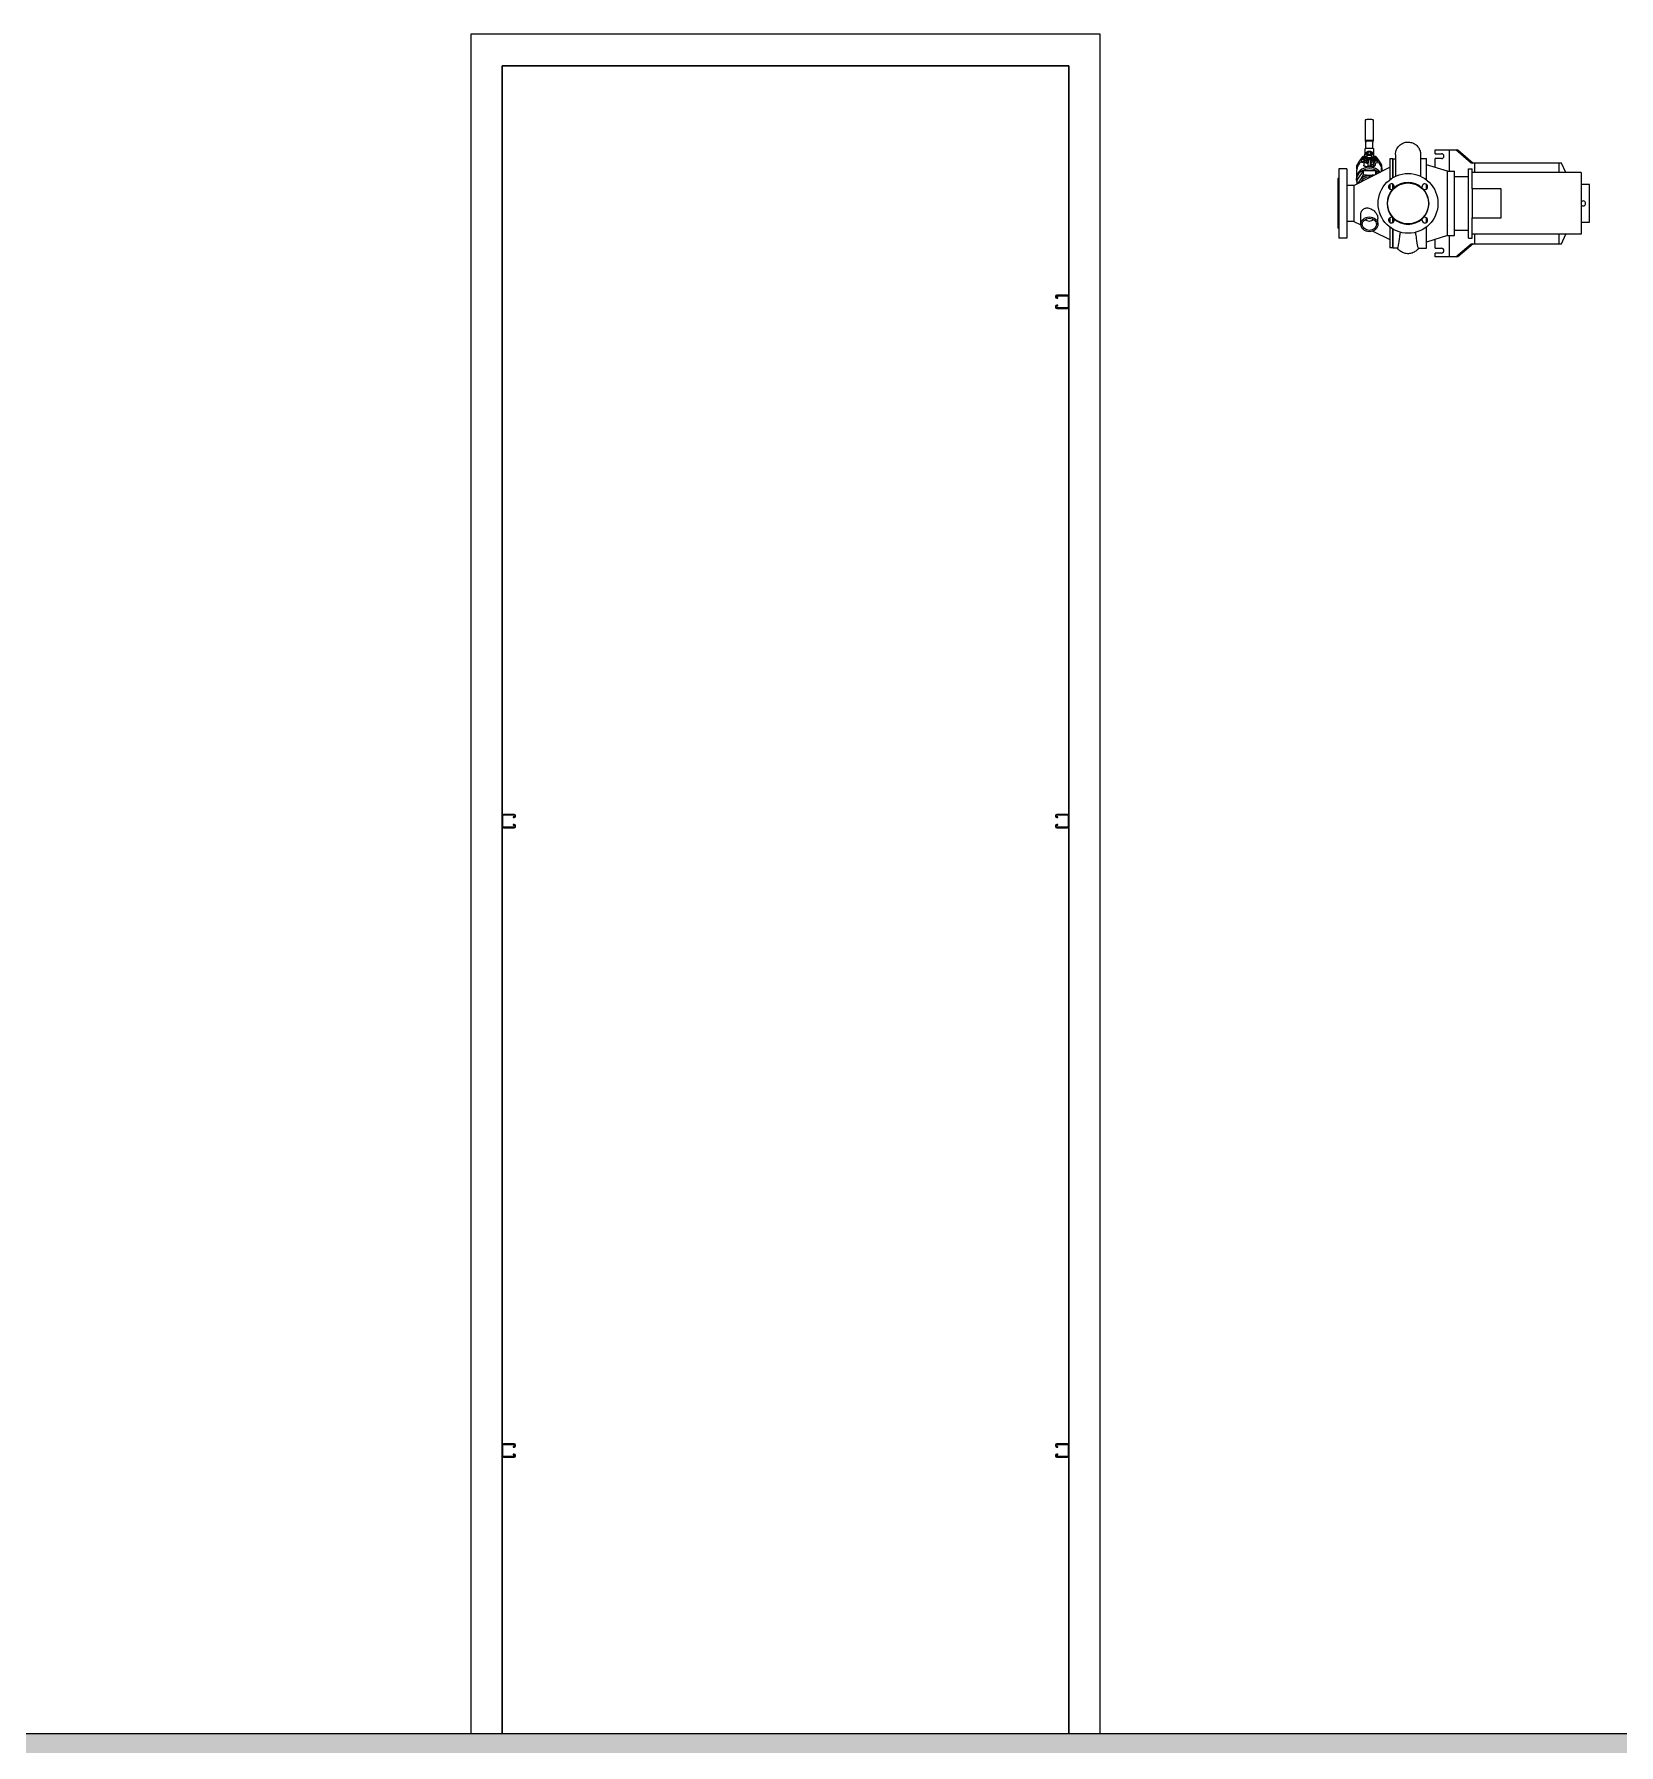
# Model space of a CAD drawing. Header units: millimetres. Extents: x 0 to 118900, y 0 to 84100.
# Drawn here: x 89310 to 99376, y 47801 to 58671 of the extents above; entities that cross this region are included whole.
import ezdxf

# ---------------------------------------------------------------- set-up
doc = ezdxf.new("R2010")
doc.units = ezdxf.units.MM
doc.header["$LTSCALE"] = 100
doc.layers.add('Hatch', color=7, linetype='Continuous', lineweight=18)
doc.layers.add('Visible', color=7, linetype='Continuous', lineweight=25)

msp = doc.modelspace()

# ---------------------------------------------------------------- hatches: boundary and pattern name
at = {"layer": 'Hatch'}
h = msp.add_hatch(dxfattribs=at)
h.set_pattern_fill('AR-CONC', color=256, scale=53.832768, angle=45, style=0)
h.set_pattern_definition([(95, (0, 0), (296.9157, 249.1419), [40.3746, -444.1203]), (40, (0, 0), (-339.1422, 233.5094), [32.2997, -355.2963]), (145.45144, (24.74, 20.76), (-42.2265, 482.6513), [34.3131, -377.4442]), (91.1842, (-76.13, 76.13), (469.2567, 343.2451), [60.562, -666.1805]), (141.63564, (-37, 104.73), (-15.0194, 726.5872), [51.4697, -566.1666]), (36.18416, (-76.13, 76.13), (-15.0194, 726.5872), [48.4495, -532.9444]), (66, (-19.03, 95.16), (380.4747, 73.9568), [40.3746, -444.1203]), (11, (-19.03, 95.16), (-183.4129, 368.6513), [32.2997, -355.2963]), (116.45144, (12.67, 101.33), (197.0618, 442.6081), [34.3131, -377.4442]), (82.5, (0, 0), (-122.08905, 131.34647), [0, -350.98965, 0, -360.67955, 0, -356.6421]), (52.5, (0, 0), (-49.99608, 250.27363), [0, -205.64117, 0, -342.91473, 0, -135.92774]), (12.5, (-84.89, -84.89), (211.78789, 194.61663), [0, -134.5819, 0, -419.8956, 0, -557.16915]), (2.5, (-122.95, -122.95), (183.88734, 260.0983), [0, -174.9565, 0, -278.85374, 0, -395.67085])])
edge = h.paths.add_edge_path()
edge.add_line((84015.67, 47671.08), (84487.77, 47671.08))
edge.add_line((84487.77, 47671.08), (84515.41, 47671.08))
edge.add_line((84515.41, 47671.08), (84570.08, 47671.08))
edge.add_line((84570.08, 47671.08), (103594.45, 47671.08))
edge.add_line((103594.45, 47671.08), (103676.75, 47671.08))
edge.add_line((103676.75, 47671.08), (104148.85, 47671.08))
edge.add_ellipse((124332.26, 60471.08), major_axis=(-12800, 20183.41), ratio=1, start_angle=89.434012, end_angle=90, ccw=False)
edge.add_line((104023.4, 47871.08), (84141.13, 47871.08))
edge.add_ellipse((63832.26, 60471.08), major_axis=(20308.87, -12600), ratio=1, start_angle=359.434012, end_angle=360, ccw=False)

# ---------------------------------------------------------------- linework, layer by layer
at = {"layer": 'Visible'}
for p, q in [((96082.26, 58671.08), (92082.26, 58671.08)), ((92082.26, 58671.08), (92082.26, 47871.08)), ((96082.26, 47871.08), (96082.26, 58671.08)), ((92282.26, 58471.08), (95882.26, 58471.08)), ((92282.26, 47871.08), (92282.26, 58471.08)), ((92282.26, 58471.08), (92282.26, 47871.08)), ((95882.26, 58471.08), (92282.26, 58471.08)), ((95882.26, 58471.08), (95882.26, 47871.08)), ((95882.26, 47871.08), (95882.26, 58471.08)), ((97766.23, 57994.58), (97766.23, 58126.1)), ((97816.23, 58126.1), (97816.23, 57994.58)), ((97765.23, 57916.25), (97765.23, 57945.23)), ((97766.23, 57989.38), (97766.23, 57994.58)), ((97768.23, 57946.01), (97814.23, 57946.01)), ((97769.23, 57997.17), (97813.23, 57997.17)), ((97769.23, 57994.58), (97813.23, 57994.58)), ((97769.23, 57992.58), (97769.23, 57994.58)), ((97769.23, 57992.58), (97769.23, 57985.29)), ((97769.23, 57946.01), (97769.23, 57985.29)), ((97813.23, 57992.58), (97813.23, 57994.58)), ((97813.23, 57992.58), (97813.23, 57985.29)), ((97813.23, 57946.01), (97813.23, 57985.29)), ((97816.23, 57989.38), (97816.23, 57994.58)), ((97817.23, 57945.23), (97817.23, 57916.25)), ((97711.56, 57815.46), (97711.56, 57836.13)), ((97759.23, 57881.81), (97739.11, 57881.81)), ((97739.11, 57881.81), (97739.11, 57873.81)), ((97756.65, 57873.81), (97739.11, 57873.81)), ((97739.11, 57873.81), (97739.11, 57864.18)), ((97739.11, 57864.18), (97755.23, 57861.45)), ((97742.03, 57858.24), (97742.03, 57863.69)), ((97751.4, 57881.81), (97751.4, 57895.89)), ((97755.23, 57868.81), (97755.23, 57838.88)), ((97763.23, 57891.33), (97759.23, 57890.17)), ((97759.23, 57890.17), (97759.23, 57871.7)), ((97759.23, 57863.04), (97759.23, 57871.7)), ((97759.23, 57871.7), (97782.01, 57865.12)), ((97759.23, 57863.04), (97783.23, 57856.11)), ((97763.23, 57889.59), (97763.23, 57896.52)), ((97763.52, 57898.38), (97763.52, 57911.99)), ((97765.23, 57916.25), (97765.23, 57914.24)), ((97769.23, 57877.86), (97769.23, 57880.93)), ((97783.23, 57869.59), (97769.23, 57877.86)), ((97769.23, 57877.86), (97769.23, 57872.66)), ((97783.23, 57864.4), (97769.23, 57872.66)), ((97777.38, 57886.38), (97777.38, 57899.99)), ((97781.23, 57920.47), (97781.23, 57910.68)), ((97783.23, 57869.59), (97783.23, 57853.2)), ((97783.23, 57832.42), (97783.23, 57853.2)), ((97799.23, 57832.42), (97783.23, 57832.42)), ((97813.23, 57877.86), (97799.23, 57869.59)), ((97813.23, 57872.66), (97799.23, 57864.4)), ((97799.23, 57853.2), (97799.23, 57869.59)), ((97799.23, 57856.11), (97823.23, 57863.04)), ((97799.23, 57832.42), (97799.23, 57853.2)), ((97800.46, 57865.12), (97823.23, 57871.7)), ((97801.23, 57910.68), (97801.23, 57920.47)), ((97801.23, 57851.52), (97801.23, 57842.75)), ((97817.23, 57842.75), (97801.23, 57842.75)), ((97801.23, 57842.75), (97801.23, 57833.12)), ((97817.23, 57833.12), (97801.23, 57833.12)), ((97805.09, 57886.38), (97805.09, 57899.99)), ((97813.23, 57877.86), (97813.23, 57880.93)), ((97813.23, 57877.86), (97813.23, 57872.66)), ((97816.75, 57895.52), (97819.15, 57895.42)), ((97817.23, 57916.25), (97817.23, 57914.24)), ((97817.23, 57856.36), (97817.23, 57842.75)), ((97817.23, 57842.75), (97817.23, 57833.12)), ((97818.36, 57897.59), (97819.15, 57897.62)), ((97818.95, 57898.38), (97818.95, 57911.99)), ((97819.15, 57897.62), (97819.15, 57895.42)), ((97819.15, 57895.42), (97819.15, 57888.5)), ((97823.23, 57890.17), (97819.15, 57891.35)), ((97823.23, 57871.7), (97823.23, 57890.17)), ((97829.23, 57880.22), (97823.23, 57880.22)), ((97823.23, 57863.04), (97823.23, 57871.7)), ((97843.3, 57872.81), (97826.33, 57872.81)), ((97826.33, 57852.29), (97826.33, 57864.81)), ((97843.3, 57864.81), (97826.33, 57864.81)), ((97826.33, 57852.29), (97843.3, 57855.69)), ((97827.23, 57852.47), (97827.23, 57838.88)), ((97831.07, 57880.15), (97831.07, 57895.89)), ((97840.43, 57872.81), (97840.43, 57874.62)), ((97843.3, 57872.81), (97843.3, 57864.81)), ((97843.3, 57855.69), (97843.3, 57864.81)), ((97870.91, 57822.28), (97870.91, 57836.13)), ((97921.23, 57878.91), (97921.23, 57746.39)), ((97941.23, 57878.91), (97921.23, 57878.91)), ((97941.23, 57759.87), (97941.23, 57878.91)), ((97941.23, 57878.91), (97957.23, 57878.91)), ((97941.23, 57878.91), (97941.23, 57759.87)), ((97957.23, 57905.7), (97957.23, 57768.24)), ((98117.23, 57905.71), (98117.23, 57768.24)), ((98117.23, 57880.91), (98154.23, 57880.91)), ((98154.23, 57745.61), (98154.23, 57880.91)), ((98286.73, 57799.91), (98154.23, 57841.23)), ((98209.73, 57911.41), (98209.73, 57935.91)), ((98209.73, 57935.91), (98300.4, 57935.91)), ((98209.73, 57911.41), (98249.73, 57911.41)), ((98249.73, 57880.41), (98209.73, 57880.41)), ((98209.73, 57823.93), (98209.73, 57880.41)), ((98300.4, 57935.91), (98339.66, 57935.91)), ((98300.4, 57799.91), (98300.4, 57935.91)), ((98437.81, 57851.91), (98339.66, 57935.91)), ((98339.66, 57935.91), (98353.52, 57935.91)), ((98353.52, 57935.91), (98451.67, 57851.91)), ((98460.91, 57851.91), (98437.81, 57851.91)), ((98460.91, 57791.91), (98460.91, 57851.91)), ((98997.55, 57851.91), (98460.91, 57851.91)), ((98997.55, 57791.91), (98997.55, 57851.91)), ((99012.11, 57851.91), (98997.55, 57851.91)), ((99039.41, 57791.91), (99012.11, 57851.91)), ((97591.23, 57753.91), (97591.23, 57437.91)), ((97597.23, 57753.91), (97591.23, 57753.91)), ((97597.23, 57815.91), (97597.23, 57375.91)), ((97647.23, 57815.91), (97597.23, 57815.91)), ((97647.23, 57815.91), (97647.23, 57375.91)), ((97693.23, 57710.21), (97921.23, 57825.91)), ((97709.23, 57743.91), (97709.23, 57755.01)), ((97711.23, 57770.6), (97711.23, 57809.21)), ((97751.4, 57803.67), (97711.56, 57743.91)), ((97711.56, 57743.91), (97711.56, 57719.51)), ((97831.07, 57803.67), (97751.4, 57803.67)), ((97751.4, 57803.67), (97751.4, 57776.75)), ((97842.78, 57786.1), (97831.07, 57803.67)), ((97831.07, 57803.67), (97831.07, 57780.16)), ((97867.44, 57798.61), (97867.44, 57822.28)), ((97867.44, 57822.28), (97871.23, 57822.28)), ((97871.23, 57822.28), (97871.23, 57800.54)), ((98286.73, 57391.91), (98286.73, 57799.91)), ((98286.73, 57799.91), (98331.73, 57799.91)), ((98331.73, 57391.91), (98331.73, 57799.91)), ((98331.73, 57766.91), (98421.73, 57766.91)), ((98421.73, 57375.91), (98421.73, 57815.91)), ((98421.73, 57815.91), (98443.73, 57815.91)), ((98443.73, 57687.91), (98443.73, 57815.91)), ((99137.73, 57791.91), (98443.73, 57791.91)), ((99137.73, 57791.91), (99137.73, 57758.51)), ((99137.73, 57758.51), (99137.73, 57740.16)), ((99137.73, 57740.16), (99137.73, 57451.66)), ((97693.23, 57710.21), (97647.23, 57710.21)), ((97693.23, 57710.21), (97693.23, 57481.61)), ((97921.23, 57716.99), (97921.23, 57686.97)), ((97941.23, 57687.05), (97941.23, 57716.9)), ((97941.23, 57716.9), (97941.23, 57687.05)), ((98154.23, 57687.68), (98154.23, 57716.28)), ((98627.73, 57687.91), (98443.73, 57687.91)), ((98443.73, 57687.91), (98443.73, 57503.91)), ((98627.73, 57503.91), (98627.73, 57687.91)), ((99189.73, 57715.91), (99137.73, 57715.91)), ((99189.73, 57475.91), (99189.73, 57715.91)), ((97737.23, 57462.91), (97737.23, 57527.6)), ((97921.23, 57504.86), (97921.23, 57474.83)), ((97941.23, 57474.92), (97941.23, 57504.77)), ((97941.23, 57504.77), (97941.23, 57474.92)), ((98154.23, 57475.55), (98154.23, 57504.14)), ((98443.73, 57375.91), (98443.73, 57503.91)), ((98443.73, 57503.91), (98627.73, 57503.91)), ((97597.23, 57437.91), (97591.23, 57437.91)), ((97693.23, 57481.61), (97647.23, 57481.61)), ((97693.23, 57481.61), (97737.4, 57459.2)), ((97813.8, 57420.43), (97921.23, 57365.91)), ((97845.23, 57462.91), (97845.23, 57500.19)), ((97921.23, 57445.43), (97921.23, 57312.91)), ((97941.23, 57312.91), (97941.23, 57431.95)), ((97941.23, 57431.95), (97941.23, 57312.91)), ((98154.23, 57310.91), (98154.23, 57446.21)), ((98331.73, 57424.91), (98421.73, 57424.91)), ((99137.73, 57399.91), (98443.73, 57399.91)), ((98460.91, 57339.91), (98460.91, 57399.91)), ((98997.55, 57339.91), (98997.55, 57399.91)), ((99012.11, 57339.91), (99039.41, 57399.91)), ((99137.73, 57475.91), (99189.73, 57475.91)), ((99137.73, 57451.66), (99137.73, 57433.31)), ((99137.73, 57433.31), (99137.73, 57399.91)), ((97647.23, 57375.91), (97597.23, 57375.91)), ((97941.23, 57312.91), (97921.23, 57312.91)), ((97941.23, 57312.91), (97957.23, 57312.91)), ((97957.23, 57312.91), (97970.53, 57312.74)), ((98102.81, 57311.09), (98117.23, 57310.91)), ((98117.23, 57310.91), (98154.23, 57310.91)), ((98286.73, 57391.91), (98154.23, 57350.59)), ((98209.73, 57311.41), (98209.73, 57367.9)), ((98209.73, 57311.41), (98249.73, 57311.41)), ((98286.73, 57391.91), (98331.73, 57391.91)), ((98300.4, 57255.91), (98300.4, 57391.91)), ((98339.66, 57255.91), (98437.81, 57339.91)), ((98451.67, 57339.91), (98353.52, 57255.91)), ((98421.73, 57375.91), (98443.73, 57375.91)), ((98437.81, 57339.91), (98460.91, 57339.91)), ((98460.91, 57339.91), (98997.55, 57339.91)), ((98997.55, 57339.91), (99012.11, 57339.91)), ((98249.73, 57280.41), (98209.73, 57280.41)), ((98209.73, 57255.91), (98209.73, 57280.41)), ((98300.4, 57255.91), (98209.73, 57255.91)), ((98339.66, 57255.91), (98300.4, 57255.91)), ((98353.52, 57255.91), (98339.66, 57255.91)), ((95797.26, 57005.58), (95797.26, 57001.38)), ((95801.26, 57001.38), (95801.26, 57005.58)), ((95874.26, 57013.58), (95805.26, 57013.58)), ((95805.26, 57009.58), (95874.26, 57009.58)), ((95812.26, 56997.38), (95805.26, 56997.38)), ((95805.26, 56993.38), (95812.26, 56993.38)), ((95812.26, 56993.38), (95812.26, 56997.38)), ((95878.26, 57005.58), (95878.26, 56936.58)), ((95882.26, 56936.58), (95882.26, 57005.58)), ((95797.26, 56940.78), (95797.26, 56936.58)), ((95801.26, 56936.58), (95801.26, 56940.78)), ((95812.26, 56948.78), (95805.26, 56948.78)), ((95805.26, 56944.78), (95812.26, 56944.78)), ((95874.26, 56932.58), (95805.26, 56932.58)), ((95805.26, 56928.58), (95874.26, 56928.58)), ((95812.26, 56944.78), (95812.26, 56948.78)), ((92282.26, 53705.58), (92282.26, 53636.58)), ((92286.26, 53636.58), (92286.26, 53705.58)), ((92359.26, 53713.58), (92290.26, 53713.58)), ((92290.26, 53709.58), (92359.26, 53709.58)), ((92352.26, 53697.38), (92352.26, 53693.38)), ((92359.26, 53697.38), (92352.26, 53697.38)), ((92363.26, 53705.58), (92363.26, 53701.38)), ((92367.26, 53701.38), (92367.26, 53705.58)), ((95797.26, 53705.58), (95797.26, 53701.38)), ((95801.26, 53701.38), (95801.26, 53705.58)), ((95874.26, 53713.58), (95805.26, 53713.58)), ((95805.26, 53709.58), (95874.26, 53709.58)), ((95812.26, 53697.38), (95805.26, 53697.38)), ((95812.26, 53693.38), (95812.26, 53697.38)), ((95878.26, 53705.58), (95878.26, 53636.58)), ((95882.26, 53636.58), (95882.26, 53705.58)), ((92359.26, 53632.58), (92290.26, 53632.58)), ((92290.26, 53628.58), (92359.26, 53628.58)), ((92352.26, 53693.38), (92359.26, 53693.38)), ((92352.26, 53648.78), (92352.26, 53644.78)), ((92359.26, 53648.78), (92352.26, 53648.78)), ((92352.26, 53644.78), (92359.26, 53644.78)), ((92363.26, 53640.78), (92363.26, 53636.58)), ((92367.26, 53636.58), (92367.26, 53640.78)), ((95797.26, 53640.78), (95797.26, 53636.58)), ((95801.26, 53636.58), (95801.26, 53640.78)), ((95805.26, 53693.38), (95812.26, 53693.38)), ((95812.26, 53648.78), (95805.26, 53648.78)), ((95805.26, 53644.78), (95812.26, 53644.78)), ((95874.26, 53632.58), (95805.26, 53632.58)), ((95805.26, 53628.58), (95874.26, 53628.58)), ((95812.26, 53644.78), (95812.26, 53648.78)), ((92282.26, 49705.58), (92282.26, 49636.58)), ((92286.26, 49636.58), (92286.26, 49705.58)), ((92359.26, 49713.58), (92290.26, 49713.58)), ((92290.26, 49709.58), (92359.26, 49709.58)), ((92352.26, 49697.38), (92352.26, 49693.38)), ((92359.26, 49697.38), (92352.26, 49697.38)), ((92352.26, 49693.38), (92359.26, 49693.38)), ((92363.26, 49705.58), (92363.26, 49701.38)), ((92367.26, 49701.38), (92367.26, 49705.58)), ((95797.26, 49705.58), (95797.26, 49701.38)), ((95801.26, 49701.38), (95801.26, 49705.58)), ((95874.26, 49713.58), (95805.26, 49713.58)), ((95805.26, 49709.58), (95874.26, 49709.58)), ((95812.26, 49697.38), (95805.26, 49697.38)), ((95805.26, 49693.38), (95812.26, 49693.38)), ((95812.26, 49693.38), (95812.26, 49697.38)), ((95878.26, 49705.58), (95878.26, 49636.58)), ((95882.26, 49636.58), (95882.26, 49705.58)), ((92359.26, 49632.58), (92290.26, 49632.58)), ((92290.26, 49628.58), (92359.26, 49628.58)), ((92352.26, 49648.78), (92352.26, 49644.78)), ((92359.26, 49648.78), (92352.26, 49648.78)), ((92352.26, 49644.78), (92359.26, 49644.78)), ((92363.26, 49640.78), (92363.26, 49636.58)), ((92367.26, 49636.58), (92367.26, 49640.78)), ((95797.26, 49640.78), (95797.26, 49636.58)), ((95801.26, 49636.58), (95801.26, 49640.78)), ((95812.26, 49648.78), (95805.26, 49648.78)), ((95805.26, 49644.78), (95812.26, 49644.78)), ((95874.26, 49632.58), (95805.26, 49632.58)), ((95805.26, 49628.58), (95874.26, 49628.58)), ((95812.26, 49644.78), (95812.26, 49648.78)), ((104023.4, 47871.08), (84141.13, 47871.08))]:
    msp.add_line(p, q, dxfattribs=at)
for radius in [190, 130]:
    msp.add_circle((98037.23, 57595.91), radius, dxfattribs=at)
for centre, radius, start, end in [((97769.23, 58126.1), 3, 101.474596, 180), ((97813.23, 58126.1), 3, 0, 78.525404), ((98249.73, 57895.91), 15.5, 270, 90), ((97931.17, 57701.98), 18, 333.024197, 296.975803), ((98037.23, 57595.91), 133, 47.400032, 132.599968), ((98143.3, 57701.98), 18, 243.024197, 206.975803), ((98037.23, 57595.91), 133, 137.400032, 222.599968), ((98037.23, 57595.91), 133, 317.400032, 42.599968), ((99149.73, 57595.91), 15.5, 219.268026, 140.731974), ((97931.17, 57489.84), 18, 63.024197, 26.975803), ((98143.3, 57489.84), 18, 153.024197, 116.975803), ((98037.23, 57595.91), 133, 227.400032, 312.599968), ((98249.73, 57295.91), 15.5, 270, 90), ((95805.26, 57005.58), 8, 90, 180), ((95805.26, 57001.38), 8, 180, 270), ((95805.26, 57005.58), 4, 90, 180), ((95805.26, 57001.38), 4, 180, 270), ((95874.26, 57005.58), 8, 0, 90), ((95874.26, 57005.58), 4, 0, 90), ((95805.26, 56940.78), 8, 90, 180), ((95805.26, 56936.58), 8, 180, 270), ((95805.26, 56940.78), 4, 90, 180), ((95805.26, 56936.58), 4, 180, 270), ((95874.26, 56936.58), 4, 270, 0), ((95874.26, 56936.58), 8, 270, 0), ((92290.26, 53705.58), 8, 90, 180), ((92290.26, 53705.58), 4, 90, 180), ((92359.26, 53705.58), 8, 0, 90), ((92359.26, 53705.58), 4, 0, 90), ((92359.26, 53701.38), 8, 270, 0), ((92359.26, 53701.38), 4, 270, 0), ((95805.26, 53705.58), 8, 90, 180), ((95805.26, 53701.38), 8, 180, 270), ((95805.26, 53705.58), 4, 90, 180), ((95805.26, 53701.38), 4, 180, 270), ((95874.26, 53705.58), 8, 0, 90), ((95874.26, 53705.58), 4, 0, 90), ((92290.26, 53636.58), 8, 180, 270), ((92290.26, 53636.58), 4, 180, 270), ((92359.26, 53640.78), 8, 0, 90), ((92359.26, 53640.78), 4, 0, 90), ((92359.26, 53636.58), 4, 270, 0), ((92359.26, 53636.58), 8, 270, 0), ((95805.26, 53640.78), 8, 90, 180), ((95805.26, 53636.58), 8, 180, 270), ((95805.26, 53640.78), 4, 90, 180), ((95805.26, 53636.58), 4, 180, 270), ((95874.26, 53636.58), 4, 270, 0), ((95874.26, 53636.58), 8, 270, 0), ((92290.26, 49705.58), 8, 90, 180), ((92290.26, 49705.58), 4, 90, 180), ((92359.26, 49705.58), 8, 0, 90), ((92359.26, 49705.58), 4, 0, 90), ((92359.26, 49701.38), 8, 270, 0), ((92359.26, 49701.38), 4, 270, 0), ((95805.26, 49705.58), 8, 90, 180), ((95805.26, 49701.38), 8, 180, 270), ((95805.26, 49705.58), 4, 90, 180), ((95805.26, 49701.38), 4, 180, 270), ((95874.26, 49705.58), 8, 0, 90), ((95874.26, 49705.58), 4, 0, 90), ((92290.26, 49636.58), 8, 180, 270), ((92290.26, 49636.58), 4, 180, 270), ((92359.26, 49640.78), 8, 0, 90), ((92359.26, 49640.78), 4, 0, 90), ((92359.26, 49636.58), 4, 270, 0), ((92359.26, 49636.58), 8, 270, 0), ((95805.26, 49640.78), 8, 90, 180), ((95805.26, 49636.58), 8, 180, 270), ((95805.26, 49640.78), 4, 90, 180), ((95805.26, 49636.58), 4, 180, 270), ((95874.26, 49636.58), 4, 270, 0), ((95874.26, 49636.58), 8, 270, 0)]:
    msp.add_arc(centre, radius, start, end, dxfattribs=at)
for centre, major_axis, ratio, start_param, end_param in [((97768.23, 57945.23), (-3, 0), 0.25881905, 4.71238898, 6.28318531), ((97769.23, 57994.58), (-3, 0), 0.8660254, 4.71238898, 6.28318531), ((97769.23, 57989.38), (-3, 0), 0.8660254, 0, 1.57079633), ((97813.23, 57994.58), (3, 0), 0.8660254, 0, 1.57079633), ((97813.23, 57989.38), (3, 0), 0.8660254, 4.71238898, 6.28318531), ((97814.23, 57945.23), (3, 0), 0.25881905, 0, 1.57079633), ((97791.23, 57755.01), (-82, 0), 0.8660254, 3.73156638, 6.28318531), ((97791.23, 57809.21), (-80, 0), 0.8660254, 5.37764217, 6.28318531), ((97791.23, 57798.01), (-80, 0), 0.8660254, 5.17915432, 5.20735301), ((97791.23, 57868.81), (-36, 0), 0.5, 6.00170523, 7.62988854), ((97791.23, 57896.52), (-28, 0), 0.5, 6.13983774, 9.34623814), ((97791.23, 57889.59), (-28, 0), 0.5, 0, 0.66694634), ((97768.23, 57916.25), (-3, 0), 0.25881905, 4.93486452, 6.28318531), ((97791.23, 57913.84), (-24, 0), 0.5, 5.75958653, 6.80678408), ((97791.23, 57889.59), (-28, 0), 0.5, 0.66694634, 2.47464631), ((97791.23, 57868.81), (-28, 0), 0.5, 0.66694634, 1.28104463), ((97791.23, 57913.84), (-24, 0), 0.5, 4.71238898, 5.75958653), ((97791.23, 57913.84), (24, 0), 0.5, 3.66519143, 4.71238898), ((97791.23, 57913.84), (-16, 0), 0.5, 5.38752051, 7.1788501), ((97791.23, 57912.63), (-14, 0), 0.5, 5.50799193, 7.05837868), ((97791.23, 57915.57), (14, 0), 0.5, 0.77519337, 2.36639928), ((97791.23, 57915.57), (-14, 0), 0.5, 0.77519337, 2.36639928), ((97791.23, 57913.84), (-16, 0), 0.5, 0.89566479, 2.24592786), ((97791.23, 57913.84), (-24, 0), 0.5, 3.66519143, 4.71238898), ((97791.23, 57913.84), (24, 0), 0.5, 4.71238898, 5.75958653), ((97791.23, 57868.81), (-28, 0), 0.5, 1.86054803, 2.47464631), ((97791.23, 57868.81), (-36, 0), 0.5, 1.79488942, 1.8522764), ((97791.23, 57913.84), (16, 0), 0.5, 5.38752051, 7.1788501), ((97791.23, 57912.63), (14, 0), 0.5, 5.50799193, 7.05837868), ((97791.23, 57913.84), (24, 0), 0.5, 5.75958653, 6.80678408), ((97791.23, 57889.59), (28, 0), 0.5, 5.61623896, 6.20464549), ((97814.23, 57916.25), (3, 0), 0.25881905, 0, 1.34832078), ((97791.23, 57868.81), (36, 0), 0.5, 5.51939881, 6.05909221), ((97791.23, 57896.52), (28, 0), 0.5, 0.07853982, 0.14334757), ((97791.23, 57868.81), (36, 0), 0.5, 0.22409309, 0.47588225), ((97829.23, 57874.62), (11.2, 0), 0.5, 5.95304386, 7.85398163), ((97791.23, 57809.21), (80, 0), 0.8660254, 0.18983571, 0.86215159), ((97791.23, 57743.91), (-82, 0), 0.8660254, 3.86764366, 6.52191876), ((97791.23, 57713.91), (-69, 0), 0.8660254, 5.75958653, 6.08623201), ((97791.23, 57713.91), (69, 0), 0.8660254, 1.57079633, 2.61799388), ((97791.23, 57713.91), (-58.13, 0), 0.8660254, 4.58053185, 5.90430993), ((97791.23, 57728.91), (-54, 0), 0.8660254, 6.19557358, 6.20366982), ((97791.23, 57713.91), (69, 0), 0.8660254, 1.25701712, 1.57079633), ((97791.23, 57522.91), (44.85, 0), 0.8660254, 4.02430003, 5.40047793)]:
    msp.add_ellipse(centre, major_axis=major_axis, ratio=ratio, start_param=start_param, end_param=end_param, dxfattribs=at)
for major_axis in [(54, 0), (44.85, 0)]:
    msp.add_ellipse((97791.23, 57462.91), major_axis=major_axis, ratio=0.8660254, dxfattribs=at)
for points, knots in [([(97768.64, 58129.04), (97771.51, 58129.62), (97774.46, 58130.09), (97780.48, 58130.8), (97783.53, 58131.04), (97789.69, 58131.28), (97792.78, 58131.28), (97798.93, 58131.04), (97801.99, 58130.8), (97808, 58130.09), (97810.96, 58129.62), (97813.83, 58129.04)], [5.897533378, 5.897533378, 5.897533378, 5.897533378, 6.05179415, 6.05179415, 6.206054921, 6.206054921, 6.360315693, 6.360315693, 6.514576465, 6.514576465, 6.668837236, 6.668837236, 6.668837236, 6.668837236]), ([(97957.23, 57905.71), (97957.23, 57908.53), (97957.38, 57911.35), (97957.98, 57916.93), (97958.42, 57919.69), (97959.68, 57925.55), (97960.54, 57928.65), (97964.4, 57939.83), (97968.6, 57947.62), (97979.05, 57961.14), (97985.38, 57967.09), (97999.44, 57976.58), (98007.34, 57980.25), (98023.7, 57984.85), (98032.37, 57985.85), (98049.36, 57985.08), (98057.91, 57983.3), (98073.81, 57977.22), (98081.35, 57972.84), (98094.52, 57962.07), (98100.3, 57955.54), (98109.4, 57941.19), (98112.82, 57933.19), (98115.65, 57921.83), (98116.24, 57918.66), (98117.03, 57912.24), (98117.23, 57908.97), (98117.23, 57905.71)], [0, 0, 0, 0, 0.42296829, 0.42296829, 0.84123008, 0.84123008, 1.32224934, 1.32224934, 2.61501742, 2.61501742, 3.88572499, 3.88572499, 5.15970706, 5.15970706, 6.43540124, 6.43540124, 7.71194398, 7.71194398, 8.98833502, 8.98833502, 10.26358989, 10.26358989, 11.53686588, 11.53686588, 12.01877653, 12.01877653, 12.50793168, 12.50793168, 12.50793168, 12.50793168]), ([(97753.23, 57858.98), (97751.76, 57858.29), (97750.21, 57857.66), (97747.37, 57856.74), (97746.08, 57856.44), (97744.18, 57856.29), (97743.39, 57856.37), (97742.32, 57856.99), (97742.03, 57857.54), (97742.03, 57858.24)], [-2.736920013, -2.736920013, -2.736920013, -2.736920013, -2.486052937, -2.486052937, -2.235185862, -2.235185862, -2.023545721, -2.023545721, -1.81190558, -1.81190558, -1.81190558, -1.81190558]), ([(97827.23, 57838.88), (97827.23, 57837.73), (97827.01, 57836.65), (97826.08, 57834.7), (97825.38, 57833.84), (97823.53, 57832.36), (97822.39, 57831.74), (97819.76, 57830.71), (97818.27, 57830.29), (97815.11, 57829.63), (97813.33, 57829.36), (97809.43, 57828.92), (97807.31, 57828.76), (97802.89, 57828.51), (97800.57, 57828.42), (97795.89, 57828.32), (97793.53, 57828.29), (97788.94, 57828.29), (97786.58, 57828.32), (97781.9, 57828.42), (97779.58, 57828.51), (97775.15, 57828.76), (97773.04, 57828.92), (97769.14, 57829.36), (97767.36, 57829.63), (97764.2, 57830.29), (97762.71, 57830.71), (97760.08, 57831.74), (97758.93, 57832.36), (97757.09, 57833.84), (97756.38, 57834.7), (97755.46, 57836.65), (97755.23, 57837.73), (97755.23, 57838.88)], [-5.5116326, -5.5116326, -5.5116326, -5.5116326, -5.16686317, -5.16686317, -4.82209375, -4.82209375, -4.47732432, -4.47732432, -4.1325549, -4.1325549, -3.78837025, -3.78837025, -3.4441856, -3.4441856, -3.10000095, -3.10000095, -2.7558163, -2.7558163, -2.41163165, -2.41163165, -2.067447, -2.067447, -1.72326235, -1.72326235, -1.3790777, -1.3790777, -1.03430828, -1.03430828, -0.68953885, -0.68953885, -0.34476943, -0.34476943, 0, 0, 0, 0]), ([(97947.21, 57693.81), (97946.37, 57692.16), (97945.22, 57690.57), (97942.57, 57687.92), (97940.99, 57686.78), (97939.33, 57685.94)], [1.518644898, 1.518644898, 1.518644898, 1.518644898, 1.799559804, 1.799559804, 2.080474709, 2.080474709, 2.080474709, 2.080474709]), ([(98135.13, 57685.94), (98133.48, 57686.78), (98131.9, 57687.92), (98129.25, 57690.57), (98128.1, 57692.16), (98127.26, 57693.81)], [1.518644898, 1.518644898, 1.518644898, 1.518644898, 1.799559804, 1.799559804, 2.080474709, 2.080474709, 2.080474709, 2.080474709]), ([(97737.23, 57527.6), (97737.23, 57530.2), (97737.49, 57532.89), (97738.57, 57538.23), (97739.4, 57540.89), (97741.61, 57545.95), (97742.98, 57548.37), (97746.15, 57552.81), (97747.95, 57554.83), (97751.89, 57558.45), (97754.19, 57560.16), (97759.21, 57563.07), (97761.93, 57564.26), (97767.59, 57566.03), (97770.53, 57566.6), (97776.43, 57567.16), (97779.37, 57567.13), (97786.06, 57566.51), (97790.03, 57565.69), (97797.92, 57563.16), (97801.85, 57561.44), (97809.44, 57557.26), (97813.11, 57554.8), (97819.98, 57549.32), (97823.19, 57546.3), (97828.78, 57540.21), (97831.38, 57536.95), (97836.08, 57530), (97838.18, 57526.31), (97841.62, 57518.78), (97842.97, 57514.93), (97844.78, 57507.38), (97845.23, 57503.68), (97845.23, 57500.19)], [3.71423485, 3.71423485, 3.71423485, 3.71423485, 4.1655863, 4.1655863, 4.61693775, 4.61693775, 5.0682892, 5.0682892, 5.51964065, 5.51964065, 5.99684791, 5.99684791, 6.47405517, 6.47405517, 6.95126243, 6.95126243, 7.42846969, 7.42846969, 8.07623515, 8.07623515, 8.72400062, 8.72400062, 9.37176608, 9.37176608, 10.01953154, 10.01953154, 10.62302291, 10.62302291, 11.22651427, 11.22651427, 11.83000564, 11.83000564, 12.43349701, 12.43349701, 12.43349701, 12.43349701]), ([(97939.33, 57505.89), (97940.99, 57505.04), (97942.57, 57503.9), (97945.22, 57501.25), (97946.37, 57499.67), (97947.21, 57498.01)], [1.518056088, 1.518056088, 1.518056088, 1.518056088, 1.798970994, 1.798970994, 2.079885899, 2.079885899, 2.079885899, 2.079885899]), ([(98127.26, 57498.01), (98128.1, 57499.67), (98129.25, 57501.25), (98131.9, 57503.9), (98133.48, 57505.04), (98135.13, 57505.89)], [1.518644898, 1.518644898, 1.518644898, 1.518644898, 1.799559804, 1.799559804, 2.080474709, 2.080474709, 2.080474709, 2.080474709]), ([(97970.53, 57312.74), (97972.26, 57312.72), (97974.21, 57318.48), (97978.91, 57342.07), (97981.68, 57360.73), (97986.2, 57393.26), (97987.45, 57402.45), (97988.8, 57412.19)], [28.04442438, 28.04442438, 28.04442438, 28.04442438, 33.01393909, 33.01393909, 38.43523614, 38.43523614, 40.37503007, 40.37503007, 40.37503007, 40.37503007]), ([(98084.02, 57411.76), (98085.87, 57398.48), (98087.56, 57386.22), (98092.55, 57351.33), (98095.38, 57333.52), (98099.72, 57315.04), (98101.34, 57311.11), (98102.81, 57311.09)], [5.74480801, 5.74480801, 5.74480801, 5.74480801, 6.82998552, 6.82998552, 9.16370575, 9.16370575, 10.85396589, 10.85396589, 10.85396589, 10.85396589]), ([(98103.41, 57311.08), (98098.74, 57304.24), (98092.93, 57298.05), (98079.69, 57287.77), (98072.06, 57283.6), (98056.05, 57277.91), (98047.47, 57276.34), (98030.45, 57275.97), (98021.81, 57277.17), (98005.53, 57282.18), (97997.69, 57286.05), (97983.82, 57295.92), (97977.61, 57302.05), (97971.68, 57310.17), (97970.8, 57311.45), (97969.95, 57312.75)], [0.05180537, 0.05180537, 0.05180537, 0.05180537, 1.29368163, 1.29368163, 2.56584243, 2.56584243, 3.84176011, 3.84176011, 5.11913502, 5.11913502, 6.39659501, 6.39659501, 7.67272316, 7.67272316, 7.90546102, 7.90546102, 7.90546102, 7.90546102])]:
    msp.add_open_spline(points, degree=3, knots=knots, dxfattribs=at)
for points, weights in [([(97711.56, 57836.13), (97722.23, 57855.22), (97731.48, 57869.09)], [1.65050105335, 1.77816775413, 1.77816775413]), ([(97731.48, 57869.09), (97735.25, 57874.75), (97739.11, 57880.06)], [1.77816775413, 1.77816775413, 1.7569106363]), ([(97740.39, 57881.81), (97745.59, 57888.85), (97751.4, 57895.89)], [1.74942371409, 1.7175900622, 1.65050105335]), ([(97751.4, 57895.89), (97757.54, 57896.77), (97763.29, 57897.39)], [1.65050105335, 1.6853449553, 1.71067895767]), ([(97763.52, 57911.99), (97767.23, 57917.06), (97770.45, 57919.84)], [1.66506350946, 1.79385662014, 1.79385662014]), ([(97770.45, 57907.84), (97767.23, 57910.63), (97763.52, 57911.99)], [1.79385662014, 1.79385662014, 1.66506350946]), ([(97770.45, 57890.52), (97767.23, 57893.31), (97763.52, 57898.38)], [1.79385662014, 1.79385662014, 1.66506350946]), ([(97770.45, 57919.84), (97773.66, 57922.63), (97777.38, 57923.99)], [1.79385662014, 1.79385662014, 1.66506350946]), ([(97777.38, 57899.99), (97773.66, 57905.06), (97770.45, 57907.84)], [1.66506350946, 1.79385662014, 1.79385662014]), ([(97777.38, 57886.38), (97773.66, 57887.74), (97770.45, 57890.52)], [1.66506350946, 1.79385662014, 1.79385662014]), ([(97791.23, 57925.84), (97784.8, 57925.84), (97777.38, 57923.99)], [1.79385662014, 1.79385662014, 1.66506350946]), ([(97791.23, 57901.84), (97784.8, 57901.84), (97777.38, 57899.99)], [1.79385662014, 1.79385662014, 1.66506350946]), ([(97791.23, 57884.52), (97784.8, 57884.52), (97777.38, 57886.38)], [1.79385662014, 1.79385662014, 1.66506350946]), ([(97781.23, 57907.6), (97781.23, 57909.29), (97781.23, 57910.68)], [1.14874156311, 1.12552357002, 1.09389498572]), ([(97805.09, 57923.99), (97797.66, 57925.84), (97791.23, 57925.84)], [1.66506350946, 1.79385662014, 1.79385662014]), ([(97805.09, 57899.99), (97797.66, 57901.84), (97791.23, 57901.84)], [1.66506350946, 1.79385662014, 1.79385662014]), ([(97805.09, 57886.38), (97797.66, 57884.52), (97791.23, 57884.52)], [1.66506350946, 1.79385662014, 1.79385662014]), ([(97801.23, 57910.68), (97801.23, 57909.29), (97801.23, 57907.6)], [1.09389498572, 1.12552357002, 1.14874156311]), ([(97805.09, 57923.99), (97808.8, 57922.63), (97812.02, 57919.84)], [1.66506350946, 1.79385662014, 1.79385662014]), ([(97812.02, 57907.84), (97808.8, 57905.06), (97805.09, 57899.99)], [1.79385662014, 1.79385662014, 1.66506350946]), ([(97812.02, 57890.52), (97808.8, 57887.74), (97805.09, 57886.38)], [1.79385662014, 1.79385662014, 1.66506350946]), ([(97812.02, 57919.84), (97815.23, 57917.06), (97818.95, 57911.99)], [1.79385662014, 1.79385662014, 1.66506350946]), ([(97818.95, 57911.99), (97815.23, 57910.63), (97812.02, 57907.84)], [1.66506350946, 1.79385662014, 1.79385662014]), ([(97818.95, 57898.38), (97815.23, 57893.31), (97812.02, 57890.52)], [1.66506350946, 1.79385662014, 1.79385662014]), ([(97819.15, 57897.4), (97824.91, 57896.77), (97831.07, 57895.89)], [1.71082158508, 1.68544309067, 1.65050105335]), ([(97831.07, 57895.89), (97841.74, 57882.95), (97850.99, 57869.09)], [1.65050105335, 1.77816775413, 1.77816775413]), ([(97850.99, 57869.09), (97860.23, 57855.22), (97870.91, 57836.13)], [1.77816775413, 1.77816775413, 1.65050105335]), ([(97731.48, 57743.79), (97723.68, 57732.09), (97715.04, 57721.28)], [1.77816775413, 1.77816775413, 1.68729214266]), ([(97751.4, 57776.75), (97740.72, 57757.65), (97731.48, 57743.79)], [1.65050105335, 1.77816775413, 1.77816775413]), ([(97791.23, 57773.67), (97772.74, 57773.67), (97751.4, 57776.75)], [1.77816775413, 1.77816775413, 1.65050105335]), ([(97822.01, 57775.56), (97805.92, 57773.67), (97791.23, 57773.67)], [1.69757677532, 1.77816775413, 1.77816775413])]:
    msp.add_rational_spline(points, weights, degree=2, dxfattribs=at)

doc.saveas('drawing.dxf')
